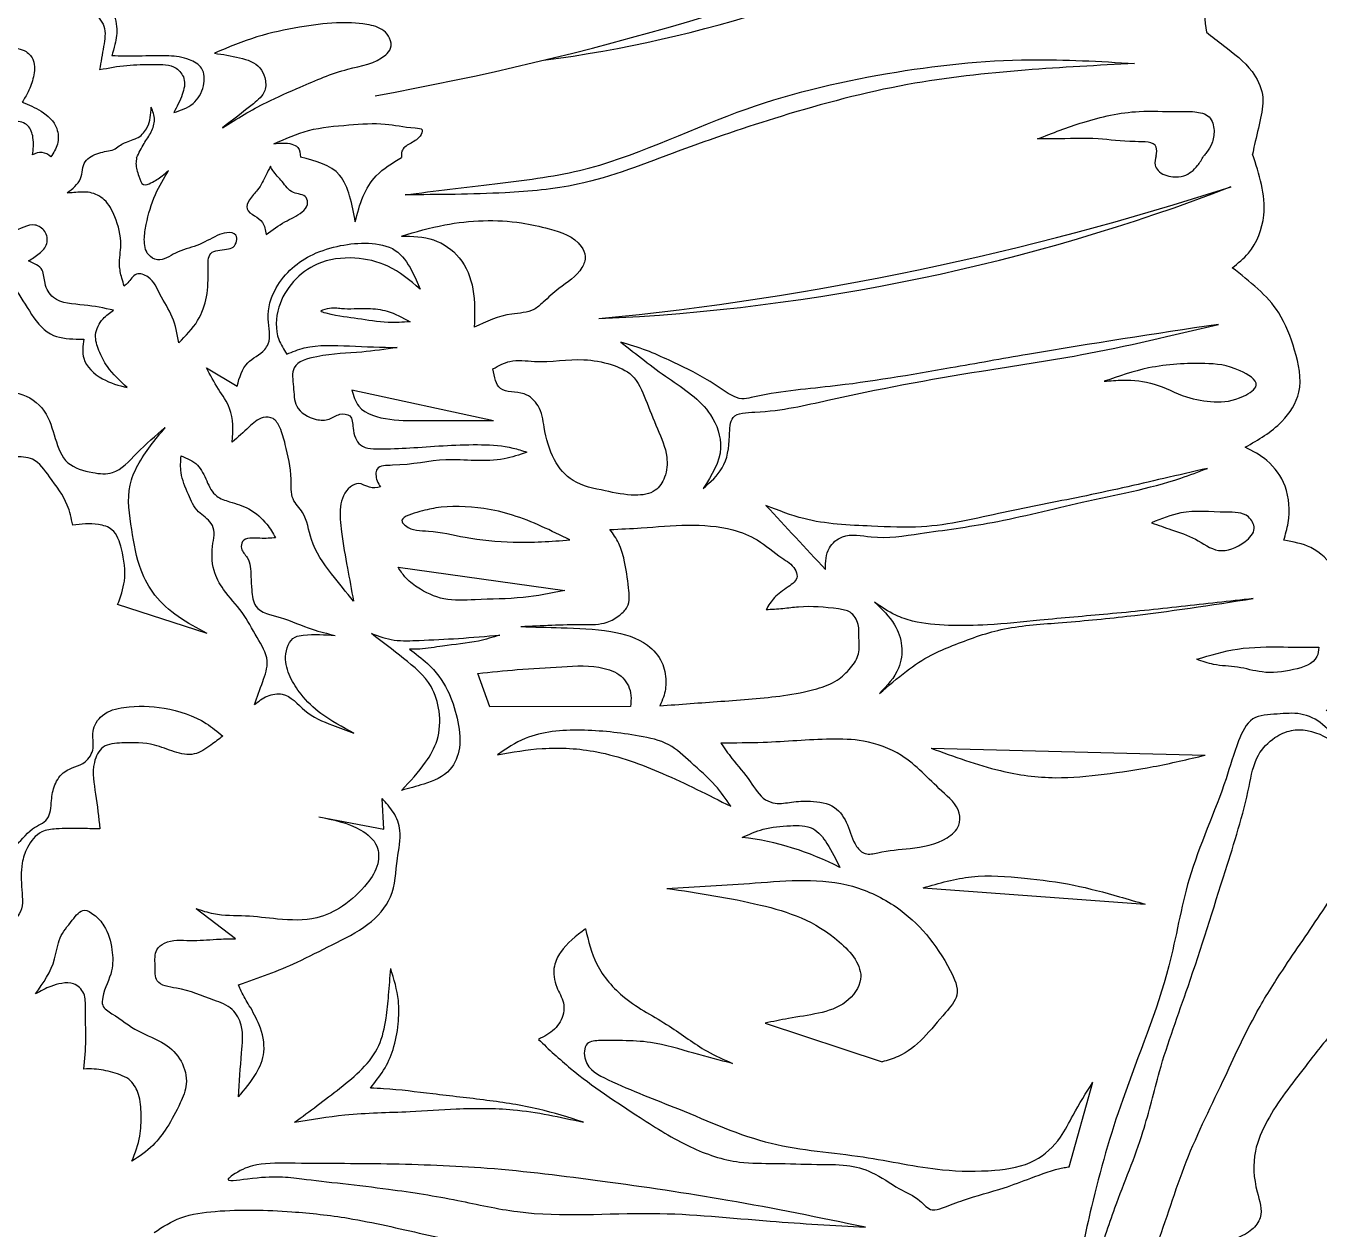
# Model space of a CAD drawing. Header units: feet. Extents: x 5.6 to 15.8, y -20.6 to -3.4.
# Drawn here: x 8.28 to 12.364, y -14.218 to -10.417 of the extents above; entities that cross this region are included whole.
import ezdxf

# ---------------------------------------------------------------- set-up
doc = ezdxf.new("R2010")
doc.units = ezdxf.units.FT
doc.header["$MEASUREMENT"] = 0

msp = doc.modelspace()

# ---------------------------------------------------------------- linework, layer by layer
for points in [[(8.8506, -11.4968), (8.9473, -11.5547)], [(9.3089, -11.5668), (9.7565, -11.6637)], [(9.4552, -12.1266), (9.9815, -12.2005)], [(8.8528, -12.3365), (8.5699, -12.2451)], [(10.1891, -12.5672), (9.7452, -12.5685), (9.7071, -12.4622)], [(11.1381, -12.6984), (12.0041, -12.7207)], [(9.2055, -12.9156), (9.4101, -12.9545), (9.4047, -12.8577)], [(11.1137, -13.1397), (11.8142, -13.1915)], [(8.9426, -13.3009), (8.8178, -13.2061)], [(10.614, -13.5674), (10.9834, -13.6896)], [(11.5748, -14.0207), (11.6493, -13.7534)]]:
    msp.add_lwpolyline(points)
for centre, radius, start, end in [((7.7138, -1.3851), 9.4017, 280.22741, 292.68495), ((9.3912, -6.5132), 4.0463, 277.4388, 298.7867), ((8.3269, -10.8619), 0.045, 44.0898, 124.1634), ((9.178, -1.9842), 9.4017, 275.56044, 288.01798), ((9.8111, -5.0171), 6.3306, 272.51654, 291.06188), ((10.438, -13.8652), 0.8908, 62.4202, 83.2821)]:
    msp.add_arc(centre, radius, start, end)
for points, knots in [([(11.5455, -9.9685), (11.6073, -9.9697), (11.6974, -9.9715), (11.8354, -9.9715), (11.9106, -10.0645), (11.9715, -10.1512), (12.0049, -10.2441), (11.9951, -10.3365), (12.003, -10.4), (12.0076, -10.4367)], [0, 0, 0, 0, 0.1880119, 0.2746586, 0.3938655, 0.516701, 0.6002784, 0.6809529, 0.7917899, 0.7917899, 0.7917899, 0.7917899]), ([(8.3101, -10.3808), (8.3428, -10.3686), (8.4018, -10.3466), (8.4806, -10.3378), (8.5513, -10.3538), (8.5714, -10.4173), (8.5644, -10.4695), (8.555, -10.4996), (8.5513, -10.5116)], [0, 0, 0, 0, 0.1039952, 0.1877304, 0.2389114, 0.3039802, 0.3608705, 0.3983696, 0.3983696, 0.3983696, 0.3983696]), ([(8.3101, -10.3808), (8.3398, -10.3766), (8.398, -10.3684), (8.4829, -10.3587), (8.537, -10.4178), (8.5246, -10.4861), (8.5172, -10.5309), (8.5132, -10.555)], [0, 0, 0, 0, 0.0915617, 0.17941, 0.2370892, 0.3009646, 0.375288, 0.375288, 0.375288, 0.375288]), ([(8.9007, -10.7388), (8.9463, -10.7106), (9.0253, -10.6619), (9.1603, -10.6049), (9.2828, -10.5499), (9.3926, -10.5361), (9.4368, -10.4873), (9.4315, -10.455), (9.4057, -10.4231), (9.3432, -10.408), (9.2541, -10.4049), (9.1373, -10.4206), (9.0069, -10.448), (8.9202, -10.4846), (8.876, -10.5032)], [0, 0, 0, 0, 0.160459, 0.277921, 0.438502, 0.566196, 0.591917, 0.62395, 0.653999, 0.710981, 0.80685, 0.923934, 1.062266, 1.205624, 1.205624, 1.205624, 1.205624]), ([(12.0076, -10.4367), (12.0255, -10.4507), (12.0757, -10.4895), (12.1482, -10.5444), (12.1922, -10.6312), (12.1795, -10.7128), (12.163, -10.7739), (12.1553, -10.8121), (12.1533, -10.8221)], [0, 0, 0, 0, 0.0683347, 0.1905842, 0.2698468, 0.3449148, 0.430824, 0.4614058, 0.4614058, 0.4614058, 0.4614058]), ([(7.9732, -10.5257), (7.9893, -10.5201), (8.0217, -10.509), (8.0611, -10.4857), (8.1082, -10.4832), (8.1604, -10.4857), (8.2203, -10.4852), (8.2779, -10.4886), (8.3114, -10.5295), (8.306, -10.5785), (8.2903, -10.622), (8.2754, -10.647), (8.269, -10.6577)], [0, 0, 0, 0, 0.0511672, 0.1030952, 0.1337499, 0.1906976, 0.2598448, 0.31708, 0.3524747, 0.4051934, 0.4549315, 0.4921862, 0.4921862, 0.4921862, 0.4921862]), ([(8.7472, -10.691), (8.7692, -10.6836), (8.8121, -10.669), (8.8461, -10.6116), (8.8443, -10.5482), (8.7907, -10.5179), (8.7218, -10.5084), (8.6392, -10.514), (8.5791, -10.5124), (8.5513, -10.5116)], [0, 0, 0, 0, 0.0673617, 0.132035, 0.1880041, 0.2346128, 0.3007284, 0.397643, 0.4811561, 0.4811561, 0.4811561, 0.4811561]), ([(8.876, -10.5032), (8.9021, -10.5071), (8.9513, -10.5143), (9.0159, -10.5358), (9.0375, -10.5817), (9.0401, -10.6287), (8.9789, -10.679), (8.9328, -10.7143), (8.9007, -10.7388)], [0, 0, 0, 0, 0.0805582, 0.1519001, 0.1864036, 0.2275448, 0.2822311, 0.4061492, 0.4061492, 0.4061492, 0.4061492]), ([(9.4776, -10.9504), (9.572, -10.9386), (9.7557, -10.9155), (10.1179, -10.8744), (10.5073, -10.6752), (10.9866, -10.5594), (11.4105, -10.5137), (11.6711, -10.5292), (11.7807, -10.5357)], [0, 0, 0, 0, 0.285793, 0.55627, 1.086332, 1.576976, 2.030388, 2.359194, 2.359194, 2.359194, 2.359194]), ([(8.5132, -10.555), (8.5418, -10.5497), (8.5989, -10.539), (8.6784, -10.5387), (8.7492, -10.5379), (8.7873, -10.5847), (8.7746, -10.6392), (8.757, -10.6725), (8.7472, -10.691)], [0, 0, 0, 0, 0.0866102, 0.173265, 0.2434359, 0.2838334, 0.3345716, 0.3981815, 0.3981815, 0.3981815, 0.3981815]), ([(11.7807, -10.5357), (11.6656, -10.5417), (11.426, -10.5541), (11.0501, -10.5947), (10.6852, -10.6921), (10.3421, -10.8088), (10.0592, -10.9231), (9.7647, -10.9493), (9.5829, -10.95), (9.4776, -10.9504)], [0, 0, 0, 0, 0.345799, 0.719895, 1.131657, 1.474723, 1.809318, 2.039224, 2.355433, 2.355433, 2.355433, 2.355433]), ([(8.269, -10.6577), (8.2893, -10.6662), (8.3319, -10.6839), (8.3824, -10.7301), (8.3848, -10.791), (8.3674, -10.8179), (8.3592, -10.8306)], [0, 0, 0, 0, 0.066216, 0.1392239, 0.1892771, 0.2340187, 0.2340187, 0.2340187, 0.2340187]), ([(8.5584, -10.8079), (8.5692, -10.7999), (8.5926, -10.7826), (8.6364, -10.7742), (8.6725, -10.7326), (8.6747, -10.696), (8.676, -10.6739)], [0, 0, 0, 0, 0.0400072, 0.086356, 0.1290728, 0.1936282, 0.1936282, 0.1936282, 0.1936282]), ([(8.63, -10.8334), (8.6373, -10.8181), (8.651, -10.7898), (8.6773, -10.754), (8.6909, -10.7126), (8.681, -10.6869), (8.676, -10.6739)], [0, 0, 0, 0, 0.0507606, 0.0938974, 0.1338424, 0.1742262, 0.1742262, 0.1742262, 0.1742262]), ([(11.4746, -10.7739), (11.5219, -10.7554), (11.6252, -10.7151), (11.7736, -10.6816), (11.8938, -10.6887), (11.9664, -10.6857), (12.0216, -10.6972), (12.0351, -10.7468), (12.0278, -10.7863), (12.0123, -10.8123), (12.002, -10.8245), (11.9986, -10.8283)], [0, 0, 0, 0, 0.1523369, 0.3328207, 0.4514029, 0.5085482, 0.5566216, 0.6024464, 0.6438354, 0.6764103, 0.6917245, 0.6917245, 0.6917245, 0.6917245]), ([(8.3016, -10.8247), (8.3035, -10.8066), (8.3068, -10.7751), (8.2909, -10.726), (8.243, -10.7138), (8.1978, -10.7201), (8.1649, -10.7336), (8.1491, -10.7444), (8.1461, -10.7465)], [0, 0, 0, 0, 0.0548701, 0.0958292, 0.1402144, 0.1872604, 0.2337152, 0.2447103, 0.2447103, 0.2447103, 0.2447103]), ([(9.0631, -10.7894), (9.0992, -10.7733), (9.1749, -10.7396), (9.2943, -10.7304), (9.4129, -10.7211), (9.4766, -10.738), (9.5375, -10.7406), (9.5215, -10.7753), (9.4949, -10.7863), (9.4646, -10.807), (9.4659, -10.8257), (9.4663, -10.8325)], [0, 0, 0, 0, 0.1175758, 0.2460126, 0.3609879, 0.4561964, 0.4786075, 0.4990393, 0.5400752, 0.5741744, 0.5936834, 0.5936834, 0.5936834, 0.5936834]), ([(11.8492, -10.8277), (11.8506, -10.8173), (11.8554, -10.7814), (11.7554, -10.785), (11.6625, -10.7694), (11.5546, -10.7743), (11.4911, -10.774), (11.4746, -10.7739)], [0, 0, 0, 0, 0.0279628, 0.0968801, 0.2134451, 0.3555248, 0.4050375, 0.4050375, 0.4050375, 0.4050375]), ([(7.746, -10.8152), (7.8393, -10.8704), (7.9981, -10.9643), (8.1858, -11.1386), (8.27, -11.2881), (8.3465, -11.3992), (8.4198, -11.4067), (8.4551, -11.4064), (8.4631, -11.4063)], [0, 0, 0, 0, 0.3254516, 0.5538584, 0.7520271, 0.8506085, 0.9329851, 0.957219, 0.957219, 0.957219, 0.957219]), ([(8.4105, -10.9445), (8.4278, -10.9313), (8.4605, -10.9062), (8.4573, -10.8409), (8.5107, -10.8167), (8.5427, -10.8108), (8.5584, -10.8079)], [0, 0, 0, 0, 0.0619352, 0.1171709, 0.1681132, 0.2169351, 0.2169351, 0.2169351, 0.2169351]), ([(9.0631, -10.7894), (9.0822, -10.7871), (9.1084, -10.7839), (9.1451, -10.8005), (9.1464, -10.8198), (9.1472, -10.8314)], [0, 0, 0, 0, 0.0574762, 0.0786028, 0.1104405, 0.1104405, 0.1104405, 0.1104405]), ([(8.63, -10.8334), (8.629, -10.8397), (8.6257, -10.8597), (8.6357, -10.8859), (8.6468, -10.9254), (8.6829, -10.91), (8.7065, -10.8945), (8.7241, -10.8795), (8.7309, -10.8736)], [0, 0, 0, 0, 0.0187388, 0.0594261, 0.0900132, 0.113781, 0.155322, 0.1820973, 0.1820973, 0.1820973, 0.1820973]), ([(9.0522, -10.8602), (9.0479, -10.8693), (9.036, -10.8949), (9.0162, -10.9332), (8.9869, -10.9605), (8.9712, -10.9985), (9.0035, -11.0169), (9.0324, -11.0368), (9.0368, -11.0621), (9.0392, -11.0761)], [0, 0, 0, 0, 0.0304118, 0.0848581, 0.1257743, 0.1552359, 0.18709, 0.2197437, 0.2600593, 0.2600593, 0.2600593, 0.2600593]), ([(9.0392, -11.0761), (9.0583, -11.0619), (9.0944, -11.0351), (9.1444, -11.0145), (9.1727, -10.9851), (9.1666, -10.9477), (9.1173, -10.9498), (9.0913, -10.9081), (9.0648, -10.8826), (9.0547, -10.8647), (9.0522, -10.8602)], [0, 0, 0, 0, 0.0712957, 0.1338276, 0.1628299, 0.1851833, 0.2287445, 0.2782503, 0.3237701, 0.3393851, 0.3393851, 0.3393851, 0.3393851]), ([(9.3203, -11.036), (9.3155, -11.0088), (9.3066, -10.9579), (9.268, -10.8619), (9.1949, -10.8435), (9.1472, -10.8314)], [0, 0, 0, 0, 0.0838635, 0.1563, 0.292733, 0.292733, 0.292733, 0.292733]), ([(9.3203, -11.036), (9.3271, -11.0086), (9.3399, -10.9563), (9.387, -10.8804), (9.4377, -10.8498), (9.4663, -10.8325)], [0, 0, 0, 0, 0.0846532, 0.1610859, 0.2599802, 0.2599802, 0.2599802, 0.2599802]), ([(11.8492, -10.8277), (11.8465, -10.8374), (11.8419, -10.8538), (11.8599, -10.8842), (11.8966, -10.8957), (11.9436, -10.8929), (11.9781, -10.8644), (11.9928, -10.8387), (11.9986, -10.8283)], [0, 0, 0, 0, 0.0288535, 0.0485063, 0.0992093, 0.1339276, 0.1874528, 0.2231997, 0.2231997, 0.2231997, 0.2231997]), ([(12.0893, -11.181), (12.1074, -11.1666), (12.1594, -11.1254), (12.2089, -10.9916), (12.1743, -10.8859), (12.1533, -10.8221)], [0, 0, 0, 0, 0.0687704, 0.1977894, 0.3940676, 0.3940676, 0.3940676, 0.3940676]), ([(8.2882, -11.1594), (8.3, -11.1523), (8.3229, -11.1385), (8.3516, -11.1069), (8.3454, -11.0632), (8.296, -11.0329), (8.2442, -11.0765), (8.1703, -11.0681), (8.147, -11.0074), (8.1429, -10.9457), (8.1436, -10.8984), (8.1439, -10.8736)], [0, 0, 0, 0, 0.041502, 0.0808223, 0.1196971, 0.1569969, 0.2308999, 0.2965706, 0.3431265, 0.4103367, 0.4845427, 0.4845427, 0.4845427, 0.4845427]), ([(8.7631, -11.4177), (8.785, -11.396), (8.8261, -11.3553), (8.8556, -11.2692), (8.8562, -11.202), (8.8542, -11.1252), (8.9047, -11.125), (8.9366, -11.1185), (8.9468, -11.0986), (8.9463, -11.0718), (8.9122, -11.0677), (8.8728, -11.0835), (8.8212, -11.1146), (8.7557, -11.1273), (8.7052, -11.166), (8.658, -11.1384), (8.6517, -11.0912), (8.6625, -11.0274), (8.6841, -10.9514), (8.7161, -10.8983), (8.7309, -10.8736)], [0, 0, 0, 0, 0.091656, 0.17227, 0.259921, 0.310033, 0.361062, 0.383343, 0.404058, 0.423274, 0.452586, 0.484113, 0.555687, 0.627322, 0.688465, 0.720921, 0.770943, 0.818601, 0.917857, 1.004065, 1.004065, 1.004065, 1.004065]), ([(8.5911, -11.2387), (8.5883, -11.2304), (8.581, -11.2089), (8.5724, -11.1652), (8.5861, -11.0996), (8.5672, -11.0278), (8.5353, -10.9653), (8.4831, -10.9382), (8.4415, -10.9433), (8.4175, -10.9442), (8.4105, -10.9445)], [0, 0, 0, 0, 0.0263226, 0.0680305, 0.1317278, 0.2229853, 0.2856041, 0.3363118, 0.3874926, 0.4085909, 0.4085909, 0.4085909, 0.4085909]), ([(9.4658, -11.0808), (9.511, -11.0676), (9.6338, -11.0319), (9.7966, -11.0266), (9.9398, -11.0581), (10.0225, -11.0857), (10.0513, -11.1458), (10.0298, -11.2025), (9.9695, -11.238), (9.9211, -11.283), (9.877, -11.3239), (9.7938, -11.3234), (9.7339, -11.3511), (9.6959, -11.3687)], [0, 0, 0, 0, 0.14128, 0.383905, 0.472946, 0.588904, 0.622372, 0.659079, 0.757354, 0.823441, 0.860339, 0.932298, 1.057513, 1.057513, 1.057513, 1.057513]), ([(8.9473, -11.5547), (8.9549, -11.5275), (8.969, -11.477), (9.026, -11.4536), (9.0571, -11.405), (9.0353, -11.3339), (9.0622, -11.2475), (9.1181, -11.1792), (9.1891, -11.1335), (9.2726, -11.1085), (9.3606, -11.0994), (9.4515, -11.1152), (9.4981, -11.184), (9.5168, -11.2286), (9.5251, -11.2483)], [0, 0, 0, 0, 0.0802008, 0.1489413, 0.1691915, 0.2479813, 0.3500079, 0.430137, 0.5084526, 0.5998017, 0.68818, 0.7759583, 0.8575974, 0.9223541, 0.9223541, 0.9223541, 0.9223541]), ([(9.4658, -11.0808), (9.5005, -11.0815), (9.5684, -11.083), (9.659, -11.1454), (9.7004, -11.2519), (9.6975, -11.3285), (9.6959, -11.3687)], [0, 0, 0, 0, 0.1023366, 0.2006439, 0.3091827, 0.4293936, 0.4293936, 0.4293936, 0.4293936]), ([(8.5572, -11.315), (8.527, -11.3086), (8.4649, -11.2954), (8.3726, -11.2952), (8.337, -11.2346), (8.3384, -11.1808), (8.3061, -11.167), (8.2882, -11.1594)], [0, 0, 0, 0, 0.0944339, 0.1945018, 0.2461561, 0.2885739, 0.3410119, 0.3410119, 0.3410119, 0.3410119]), ([(9.5251, -11.2483), (9.4928, -11.2211), (9.4328, -11.1705), (9.3149, -11.1437), (9.1749, -11.161), (9.0711, -11.274), (9.0665, -11.3948), (9.0944, -11.4387), (9.1038, -11.4535)], [0, 0, 0, 0, 0.1249475, 0.2321318, 0.3526419, 0.5346568, 0.6365622, 0.688829, 0.688829, 0.688829, 0.688829]), ([(12.1305, -11.7478), (12.1714, -11.7243), (12.2434, -11.6828), (12.3176, -11.5682), (12.2893, -11.4411), (12.2343, -11.2943), (12.1446, -11.2241), (12.0893, -11.181)], [0, 0, 0, 0, 0.1408579, 0.2479503, 0.3815811, 0.5093612, 0.7138294, 0.7138294, 0.7138294, 0.7138294]), ([(8.7631, -11.4177), (8.7582, -11.39), (8.7484, -11.3349), (8.7033, -11.2713), (8.6809, -11.2118), (8.6253, -11.1922), (8.6083, -11.2243), (8.5949, -11.2355), (8.5911, -11.2387)], [0, 0, 0, 0, 0.0832843, 0.1654074, 0.2310632, 0.2692753, 0.3075789, 0.3224922, 0.3224922, 0.3224922, 0.3224922]), ([(7.611, -11.4117), (7.6568, -11.3766), (7.721, -11.3275), (7.8324, -11.2774), (7.9612, -11.2842), (8.074, -11.3989), (8.0908, -11.5409), (8.1853, -11.5736), (8.262, -11.568), (8.3742, -11.643), (8.3703, -11.7954), (8.4836, -11.8293), (8.5686, -11.8366), (8.6351, -11.7574), (8.6899, -11.7113), (8.7203, -11.6858)], [0, 0, 0, 0, 0.172325, 0.241623, 0.363333, 0.531432, 0.688179, 0.727184, 0.818263, 0.915509, 1.094825, 1.178948, 1.24144, 1.339006, 1.460636, 1.460636, 1.460636, 1.460636]), ([(9.4931, -11.3515), (9.4696, -11.3386), (9.428, -11.3157), (9.3537, -11.3067), (9.2858, -11.3134), (9.2457, -11.3044), (9.2022, -11.3179), (9.2678, -11.3353), (9.3218, -11.3393), (9.4157, -11.3569), (9.4703, -11.3531), (9.4931, -11.3515)], [0, 0, 0, 0, 0.0795117, 0.1404461, 0.2244674, 0.2686324, 0.2908367, 0.3082374, 0.4098861, 0.5064848, 0.5754589, 0.5754589, 0.5754589, 0.5754589]), ([(8.6005, -11.5597), (8.5779, -11.5387), (8.541, -11.5046), (8.5101, -11.4456), (8.4937, -11.391), (8.5184, -11.3421), (8.5454, -11.3233), (8.5572, -11.315)], [0, 0, 0, 0, 0.091397, 0.1489875, 0.1995234, 0.2551446, 0.2982504, 0.2982504, 0.2982504, 0.2982504]), ([(12.0456, -11.3597), (11.8444, -11.3903), (11.562, -11.4332), (11.1549, -11.5056), (10.8633, -11.5561), (10.6443, -11.5717), (10.5391, -11.5987), (10.4898, -11.5754), (10.4209, -11.5242), (10.3283, -11.481), (10.2382, -11.4398), (10.1863, -11.4242), (10.1592, -11.416)], [0, 0, 0, 0, 0.610111, 0.856612, 1.241706, 1.493034, 1.52299, 1.557825, 1.649188, 1.784003, 1.861315, 1.946299, 1.946299, 1.946299, 1.946299]), ([(10.4189, -11.8781), (10.4416, -11.8579), (10.4913, -11.8137), (10.5031, -11.731), (10.5024, -11.6388), (10.6503, -11.6376), (10.8864, -11.5796), (11.2407, -11.5136), (11.6525, -11.454), (11.9003, -11.3946), (12.0456, -11.3597)], [0, 0, 0, 0, 0.088025, 0.192095, 0.251362, 0.322146, 0.555796, 1.049154, 1.364648, 1.811901, 1.811901, 1.811901, 1.811901]), ([(8.4631, -11.4063), (8.4604, -11.4272), (8.4539, -11.4782), (8.519, -11.5384), (8.5737, -11.5527), (8.6005, -11.5597)], [0, 0, 0, 0, 0.0605357, 0.1477099, 0.2313831, 0.2313831, 0.2313831, 0.2313831]), ([(9.1038, -11.4535), (9.1221, -11.4464), (9.1849, -11.4216), (9.3053, -11.429), (9.4027, -11.4319), (9.4528, -11.4333)], [0, 0, 0, 0, 0.0585444, 0.2012644, 0.3524472, 0.3524472, 0.3524472, 0.3524472]), ([(10.1592, -11.416), (10.2081, -11.4548), (10.303, -11.53), (10.4408, -11.6154), (10.4923, -11.7628), (10.4454, -11.8365), (10.4189, -11.8781)], [0, 0, 0, 0, 0.1883121, 0.3648523, 0.4729854, 0.6129163, 0.6129163, 0.6129163, 0.6129163]), ([(9.4528, -11.4333), (9.4151, -11.4387), (9.3293, -11.4508), (9.2266, -11.4522), (9.114, -11.4828), (9.1275, -11.5587), (9.1258, -11.6261), (9.1849, -11.6626), (9.2382, -11.6636), (9.2674, -11.6398), (9.312, -11.6448), (9.3113, -11.6953), (9.3312, -11.7541), (9.4191, -11.7537), (9.5409, -11.7477), (9.6809, -11.7356), (9.8012, -11.744), (9.8474, -11.7587), (9.8618, -11.7634)], [0, 0, 0, 0, 0.112573, 0.255925, 0.335379, 0.394953, 0.457527, 0.530994, 0.572504, 0.609664, 0.640975, 0.680699, 0.738783, 0.80911, 0.908154, 1.122678, 1.222201, 1.267652, 1.267652, 1.267652, 1.267652]), ([(9.7551, -11.5007), (9.7595, -11.5259), (9.769, -11.5798), (9.8522, -11.5677), (9.9067, -11.6178), (9.9176, -11.6982), (9.9391, -11.7842), (10.0076, -11.8665), (10.1071, -11.8843), (10.1919, -11.904), (10.2685, -11.8941), (10.3031, -11.8395), (10.3089, -11.768), (10.2727, -11.6874), (10.2389, -11.6023), (10.2044, -11.5167), (10.1241, -11.4825), (10.0196, -11.4635), (9.9133, -11.4842), (9.8128, -11.4678), (9.7725, -11.4908), (9.7551, -11.5007)], [0, 0, 0, 0, 0.066388, 0.142315, 0.200874, 0.270516, 0.378683, 0.466343, 0.572943, 0.668533, 0.734023, 0.78458, 0.848537, 0.942563, 1.042781, 1.129768, 1.203611, 1.290988, 1.447586, 1.524983, 1.583478, 1.583478, 1.583478, 1.583478]), ([(8.9321, -11.7315), (8.934, -11.6947), (8.9373, -11.6334), (8.8851, -11.5632), (8.8624, -11.5196), (8.8506, -11.4968)], [0, 0, 0, 0, 0.1062535, 0.1769405, 0.254287, 0.254287, 0.254287, 0.254287]), ([(11.6851, -11.5396), (11.731, -11.5236), (11.8326, -11.4882), (11.9859, -11.4802), (12.0925, -11.4889), (12.189, -11.5485), (12.1081, -11.6009), (12.0352, -11.6086), (11.9355, -11.5918), (11.8482, -11.5423), (11.7571, -11.5337), (11.7046, -11.538), (11.6851, -11.5396)], [0, 0, 0, 0, 0.146322, 0.323827, 0.438241, 0.506454, 0.559836, 0.654328, 0.743333, 0.852635, 0.952395, 1.011176, 1.011176, 1.011176, 1.011176]), ([(9.3089, -11.5668), (9.3146, -11.5854), (9.3312, -11.6394), (9.4333, -11.6649), (9.5733, -11.6631), (9.6833, -11.6635), (9.7565, -11.6637)], [0, 0, 0, 0, 0.0557944, 0.1622663, 0.2721108, 0.4895031, 0.4895031, 0.4895031, 0.4895031]), ([(9.3147, -12.2341), (9.2916, -12.2058), (9.2418, -12.1451), (9.1763, -12.0548), (9.1683, -11.961), (9.1141, -11.9114), (9.1216, -11.8308), (9.1037, -11.7565), (9.0871, -11.6921), (9.0649, -11.6534), (9.0194, -11.651), (8.9803, -11.6891), (8.9495, -11.7161), (8.9321, -11.7315)], [0, 0, 0, 0, 0.1100983, 0.2365187, 0.3263707, 0.3785345, 0.4408138, 0.5525888, 0.6087506, 0.6438506, 0.6750629, 0.7290901, 0.7995688, 0.7995688, 0.7995688, 0.7995688]), ([(8.8528, -12.3365), (8.8213, -12.3198), (8.7604, -12.2875), (8.6854, -12.2211), (8.6333, -12.1251), (8.6143, -12.0061), (8.5955, -11.89), (8.6426, -11.7786), (8.6886, -11.7236), (8.7203, -11.6858)], [0, 0, 0, 0, 0.1067264, 0.2063348, 0.2957776, 0.4276813, 0.5684879, 0.6355952, 0.7829171, 0.7829171, 0.7829171, 0.7829171]), ([(12.2522, -12.0419), (12.2573, -12.0237), (12.2728, -11.9682), (12.2676, -11.8731), (12.2079, -11.7883), (12.1544, -11.7603), (12.1305, -11.7478)], [0, 0, 0, 0, 0.056718, 0.1727258, 0.2716437, 0.352161, 0.352161, 0.352161, 0.352161]), ([(8.4283, -11.9937), (8.4237, -11.9721), (8.4115, -11.9158), (8.3606, -11.8513), (8.3116, -11.7786), (8.2458, -11.7777), (8.1823, -11.7809), (8.1537, -11.8151), (8.1363, -11.8359)], [0, 0, 0, 0, 0.0654579, 0.1703953, 0.2480606, 0.3067681, 0.356169, 0.4328738, 0.4328738, 0.4328738, 0.4328738]), ([(9.0016, -12.5608), (9.0104, -12.537), (9.0267, -12.4927), (9.0534, -12.4175), (9.0063, -12.3452), (8.967, -12.2671), (8.9063, -12.2067), (8.8667, -12.1326), (8.8664, -12.0676), (8.8772, -12.0186), (8.8654, -11.9782), (8.8174, -11.9543), (8.7921, -11.8938), (8.7663, -11.8354), (8.7691, -11.7931), (8.7703, -11.7753)], [0, 0, 0, 0, 0.0770246, 0.1438075, 0.2244281, 0.317026, 0.4099022, 0.4774022, 0.5639159, 0.5976195, 0.6271935, 0.6821607, 0.7454116, 0.8179395, 0.8708629, 0.8708629, 0.8708629, 0.8708629]), ([(8.7703, -11.7753), (8.7894, -11.783), (8.8273, -11.7984), (8.8503, -11.8543), (8.8751, -11.905), (8.9308, -11.9222), (8.9893, -11.9397), (9.039, -11.9833), (9.0601, -12.0193), (9.0686, -12.0339)], [0, 0, 0, 0, 0.0591705, 0.1173671, 0.174715, 0.219057, 0.2842427, 0.3588252, 0.4093157, 0.4093157, 0.4093157, 0.4093157]), ([(9.8618, -11.7634), (9.8384, -11.7717), (9.7567, -11.8008), (9.6049, -11.7756), (9.4894, -11.8074), (9.3817, -11.8045), (9.3855, -11.8512), (9.3961, -11.8673), (9.4001, -11.8733)], [0, 0, 0, 0, 0.0742811, 0.2589501, 0.4284432, 0.4778831, 0.5152081, 0.5371714, 0.5371714, 0.5371714, 0.5371714]), ([(12.0114, -11.8146), (11.9652, -11.8253), (11.8325, -11.8559), (11.6181, -11.9053), (11.363, -11.9518), (11.1437, -12.0071), (10.9316, -11.996), (10.763, -11.9896), (10.6565, -11.9476), (10.6171, -11.9321)], [0, 0, 0, 0, 0.142087, 0.408712, 0.659479, 0.921662, 1.079903, 1.295023, 1.421511, 1.421511, 1.421511, 1.421511]), ([(10.8048, -12.1341), (10.8053, -12.11), (10.8062, -12.0671), (10.8677, -12.0156), (10.9723, -12.0411), (11.128, -12.0162), (11.3523, -11.9873), (11.6237, -11.9158), (11.8553, -11.8741), (11.9833, -11.8253), (12.0114, -11.8146)], [0, 0, 0, 0, 0.069127, 0.123249, 0.214003, 0.369039, 0.598613, 0.890331, 1.21098, 1.301019, 1.301019, 1.301019, 1.301019]), ([(9.4001, -11.8733), (9.3881, -11.8753), (9.364, -11.8795), (9.3338, -11.8562), (9.2648, -11.8926), (9.2737, -12.0115), (9.2947, -12.1252), (9.3082, -12.1989), (9.3147, -12.2341)], [0, 0, 0, 0, 0.0352368, 0.0713485, 0.0990948, 0.2436408, 0.3597143, 0.4659754, 0.4659754, 0.4659754, 0.4659754]), ([(9.9982, -12.0409), (9.9384, -12.0451), (9.8278, -12.0528), (9.6778, -12.0375), (9.567, -12.0094), (9.4945, -12.013), (9.4544, -11.9719), (9.5249, -11.9504), (9.5973, -11.9325), (9.7089, -11.9347), (9.8511, -11.9682), (9.9387, -12.0115), (9.9982, -12.0409)], [0, 0, 0, 0, 0.17976, 0.332289, 0.448974, 0.524263, 0.540333, 0.595962, 0.656873, 0.808604, 0.901668, 1.099261, 1.099261, 1.099261, 1.099261]), ([(11.8345, -11.9867), (11.8652, -11.974), (11.9406, -11.9426), (12.0429, -11.9558), (12.1365, -11.9516), (12.1688, -12.0094), (12.1208, -12.0591), (12.0455, -12.0894), (11.9737, -12.0333), (11.9018, -12.0108), (11.8554, -11.9941), (11.8345, -11.9867)], [0, 0, 0, 0, 0.0975144, 0.2404845, 0.3124588, 0.3529859, 0.403562, 0.492281, 0.5729037, 0.6543165, 0.7205732, 0.7205732, 0.7205732, 0.7205732]), ([(8.5699, -12.2451), (8.579, -12.2204), (8.5999, -12.163), (8.5871, -12.0816), (8.5639, -12.0061), (8.497, -11.986), (8.4551, -11.9907), (8.4283, -11.9937)], [0, 0, 0, 0, 0.0775385, 0.179926, 0.2469555, 0.2927765, 0.3738877, 0.3738877, 0.3738877, 0.3738877]), ([(10.1244, -12.008), (10.1573, -12.0064), (10.2864, -12.0004), (10.4478, -11.9807), (10.5965, -12.0387), (10.654, -12.0917), (10.7056, -12.1213), (10.7213, -12.1636), (10.6824, -12.1932), (10.6432, -12.2179), (10.6254, -12.2478), (10.6173, -12.2615)], [0, 0, 0, 0, 0.0992457, 0.3887079, 0.4716417, 0.568086, 0.6223893, 0.6457872, 0.6889101, 0.7444075, 0.7909321, 0.7909321, 0.7909321, 0.7909321]), ([(9.0686, -12.0339), (9.0531, -12.0351), (9.02, -12.0378), (8.9642, -12.0301), (8.957, -12.0738), (8.9903, -12.1009), (8.9901, -12.1513), (8.9932, -12.2012), (9.001, -12.2682), (9.0959, -12.2849), (9.1723, -12.3223), (9.2323, -12.3366), (9.2569, -12.3424)], [0, 0, 0, 0, 0.0495427, 0.1053744, 0.1268694, 0.1614324, 0.2217269, 0.2653471, 0.3182737, 0.4021189, 0.5103522, 0.5854108, 0.5854108, 0.5854108, 0.5854108]), ([(9.8434, -12.3143), (9.9079, -12.3109), (9.9977, -12.3061), (10.1076, -12.3093), (10.1531, -12.2816), (10.1896, -12.248), (10.182, -12.1805), (10.1734, -12.1155), (10.1555, -12.0512), (10.1345, -12.022), (10.1244, -12.008)], [0, 0, 0, 0, 0.1958312, 0.2728157, 0.3183712, 0.3534228, 0.4138285, 0.5027201, 0.5582617, 0.6099188, 0.6099188, 0.6099188, 0.6099188]), ([(12.386, -12.5802), (12.4104, -12.5574), (12.4645, -12.507), (12.5016, -12.3792), (12.4595, -12.2531), (12.4237, -12.1337), (12.3448, -12.0581), (12.2815, -12.047), (12.2522, -12.0419)], [0, 0, 0, 0, 0.0991299, 0.2196489, 0.3728355, 0.4893151, 0.591166, 0.6791066, 0.6791066, 0.6791066, 0.6791066]), ([(9.9815, -12.2005), (9.9379, -12.2092), (9.8445, -12.2279), (9.7172, -12.2272), (9.6011, -12.2355), (9.5262, -12.1996), (9.4782, -12.1622), (9.4621, -12.1373), (9.4552, -12.1266)], [0, 0, 0, 0, 0.1329582, 0.2844911, 0.3830926, 0.4752976, 0.5258743, 0.5637067, 0.5637067, 0.5637067, 0.5637067]), ([(10.2814, -12.5648), (10.3458, -12.56), (10.4763, -12.5503), (10.6426, -12.5388), (10.7659, -12.517), (10.8405, -12.4892), (10.8843, -12.4482), (10.915, -12.4022), (10.9091, -12.3527), (10.9127, -12.3069), (10.8881, -12.2649), (10.8154, -12.2541), (10.7452, -12.248), (10.6693, -12.259), (10.6351, -12.2606), (10.6173, -12.2615)], [0, 0, 0, 0, 0.193664, 0.392734, 0.499241, 0.569676, 0.626721, 0.678156, 0.727026, 0.770678, 0.816464, 0.854942, 0.981312, 1.03064, 1.084083, 1.084083, 1.084083, 1.084083]), ([(12.1555, -12.226), (12.0796, -12.2345), (11.9266, -12.2517), (11.702, -12.2754), (11.4982, -12.2919), (11.331, -12.3105), (11.1967, -12.3127), (11.0981, -12.305), (11.0189, -12.2779), (10.9817, -12.2525), (10.9602, -12.2378)], [0, 0, 0, 0, 0.229112, 0.461995, 0.677362, 0.842838, 0.965973, 1.080413, 1.137112, 1.214839, 1.214839, 1.214839, 1.214839]), ([(10.9602, -12.2378), (10.9834, -12.2598), (11.0238, -12.2982), (11.051, -12.3748), (11.0397, -12.4589), (10.9991, -12.5012), (10.9753, -12.5261)], [0, 0, 0, 0, 0.0945615, 0.1649927, 0.2355913, 0.3363206, 0.3363206, 0.3363206, 0.3363206]), ([(10.9753, -12.5261), (11.0034, -12.5019), (11.0549, -12.4574), (11.1319, -12.4046), (11.2332, -12.3635), (11.3642, -12.3144), (11.5522, -12.3026), (11.818, -12.2779), (12.0227, -12.2464), (12.1555, -12.226)], [0, 0, 0, 0, 0.111554, 0.204254, 0.277879, 0.439108, 0.620843, 0.838562, 1.241478, 1.241478, 1.241478, 1.241478]), ([(9.8434, -12.3143), (9.8856, -12.3157), (9.9804, -12.3187), (10.1156, -12.3225), (10.2336, -12.3551), (10.2918, -12.4225), (10.3045, -12.4837), (10.2973, -12.5313), (10.2857, -12.5557), (10.2814, -12.5648)], [0, 0, 0, 0, 0.1267211, 0.2841736, 0.4081608, 0.4784013, 0.5391744, 0.5898915, 0.620015, 0.620015, 0.620015, 0.620015]), ([(9.3156, -12.651), (9.2798, -12.6322), (9.2181, -12.5997), (9.1517, -12.5359), (9.1116, -12.4742), (9.0928, -12.4108), (9.1144, -12.3472), (9.1819, -12.3371), (9.2238, -12.3401), (9.2569, -12.3424)], [0, 0, 0, 0, 0.1207036, 0.2083373, 0.2731587, 0.3384191, 0.4072833, 0.4336989, 0.5343788, 0.5343788, 0.5343788, 0.5343788]), ([(9.4663, -12.8319), (9.4931, -12.8035), (9.538, -12.7561), (9.5862, -12.6712), (9.5902, -12.5846), (9.5609, -12.4865), (9.4713, -12.413), (9.4048, -12.3625), (9.371, -12.3368)], [0, 0, 0, 0, 0.1170677, 0.1956141, 0.2868052, 0.3691015, 0.493322, 0.6216019, 0.6216019, 0.6216019, 0.6216019]), ([(9.371, -12.3368), (9.3949, -12.3451), (9.4436, -12.3621), (9.5373, -12.3571), (9.6483, -12.3526), (9.7334, -12.345), (9.7772, -12.3411)], [0, 0, 0, 0, 0.0750102, 0.1534775, 0.2776921, 0.4095919, 0.4095919, 0.4095919, 0.4095919]), ([(9.7772, -12.3411), (9.7548, -12.3482), (9.6958, -12.3668), (9.6095, -12.372), (9.5372, -12.3867), (9.5019, -12.3859), (9.491, -12.3856)], [0, 0, 0, 0, 0.070486, 0.1850426, 0.2577689, 0.2906373, 0.2906373, 0.2906373, 0.2906373]), ([(9.491, -12.3856), (9.5107, -12.4), (9.5589, -12.4354), (9.6154, -12.5096), (9.6437, -12.6036), (9.6575, -12.691), (9.6236, -12.7796), (9.5429, -12.8115), (9.4896, -12.8257), (9.4663, -12.8319)], [0, 0, 0, 0, 0.0731665, 0.1791389, 0.2719468, 0.3658168, 0.4408056, 0.5352236, 0.6083285, 0.6083285, 0.6083285, 0.6083285]), ([(11.9774, -12.4179), (12.02, -12.405), (12.1092, -12.3779), (12.2404, -12.3787), (12.3259, -12.3796), (12.363, -12.38)], [0, 0, 0, 0, 0.1329488, 0.278266, 0.3898588, 0.3898588, 0.3898588, 0.3898588]), ([(12.363, -12.38), (12.3618, -12.3903), (12.3569, -12.4298), (12.2743, -12.4555), (12.1905, -12.4649), (12.1074, -12.4389), (12.0365, -12.4392), (11.9949, -12.4242), (11.9774, -12.4179)], [0, 0, 0, 0, 0.0299416, 0.1143174, 0.2142754, 0.2926736, 0.3690027, 0.4245157, 0.4245157, 0.4245157, 0.4245157]), ([(9.7071, -12.4622), (9.7487, -12.458), (9.837, -12.449), (9.9699, -12.4416), (10.0844, -12.434), (10.1698, -12.4688), (10.1937, -12.5235), (10.1904, -12.5554), (10.1891, -12.5672)], [0, 0, 0, 0, 0.1253201, 0.2661418, 0.4002001, 0.4665587, 0.5270577, 0.5625122, 0.5625122, 0.5625122, 0.5625122]), ([(9.0016, -12.5608), (9.0146, -12.5507), (9.04, -12.531), (9.1066, -12.5194), (9.1603, -12.5899), (9.2394, -12.6236), (9.2931, -12.6429), (9.3156, -12.651)], [0, 0, 0, 0, 0.0490729, 0.0964109, 0.1838846, 0.2833023, 0.3550148, 0.3550148, 0.3550148, 0.3550148]), ([(8.028, -13.2038), (8.0463, -13.1974), (8.0901, -13.1822), (8.1361, -13.1459), (8.1775, -13.1006), (8.1601, -13.056), (8.1912, -13.0145), (8.2547, -13.0147), (8.2881, -12.9516), (8.3582, -12.9289), (8.3596, -12.8655), (8.3683, -12.814), (8.4028, -12.7613), (8.467, -12.7551), (8.4997, -12.698), (8.4847, -12.6433), (8.5209, -12.5845), (8.6087, -12.5626), (8.7219, -12.5671), (8.8318, -12.6022), (8.8849, -12.6466), (8.9018, -12.6607)], [0, 0, 0, 0, 0.057627, 0.13787, 0.178292, 0.226413, 0.260919, 0.31591, 0.396426, 0.453184, 0.512198, 0.562801, 0.614898, 0.686092, 0.737002, 0.789133, 0.847838, 0.920639, 1.047756, 1.188667, 1.254471, 1.254471, 1.254471, 1.254471]), ([(12.4266, -12.6878), (12.4112, -12.6647), (12.3814, -12.62), (12.3062, -12.5838), (12.2311, -12.592), (12.1446, -12.5939), (12.1005, -12.6914), (12.0532, -12.8611), (11.944, -13.091), (11.8897, -13.4435), (11.7455, -13.7765), (11.6482, -14.1147), (11.5893, -14.4089), (11.511, -14.6523), (11.4525, -14.8591), (11.3866, -15.0054), (11.3733, -15.0905), (11.3669, -15.1316)], [0, 0, 0, 0, 0.08252, 0.159261, 0.233789, 0.311628, 0.394268, 0.520238, 0.858373, 1.139415, 1.585763, 1.939284, 2.194287, 2.484766, 2.705638, 2.838822, 2.962939, 2.962939, 2.962939, 2.962939]), ([(10.5056, -12.8821), (10.4902, -12.8595), (10.4547, -12.8073), (10.3835, -12.7483), (10.3118, -12.6788), (10.1866, -12.6533), (10.037, -12.6361), (9.8755, -12.6481), (9.7974, -12.7004), (9.7689, -12.7194)], [0, 0, 0, 0, 0.0816456, 0.1884341, 0.2772162, 0.3744465, 0.559861, 0.7372101, 0.8390009, 0.8390009, 0.8390009, 0.8390009]), ([(11.4604, -14.934), (11.4682, -14.9031), (11.4883, -14.8235), (11.556, -14.6896), (11.6, -14.511), (11.6602, -14.3273), (11.7239, -14.1256), (11.8084, -13.9312), (11.8621, -13.6908), (11.964, -13.4205), (12.0561, -13.1185), (12.1341, -12.8785), (12.1593, -12.7247), (12.2162, -12.6655), (12.2728, -12.6392), (12.3475, -12.6405), (12.3944, -12.6685), (12.4266, -12.6878)], [0, 0, 0, 0, 0.095397, 0.245734, 0.446796, 0.645138, 0.825877, 1.081231, 1.2787, 1.562609, 1.947244, 2.222967, 2.325985, 2.401977, 2.458638, 2.508902, 2.619052, 2.619052, 2.619052, 2.619052]), ([(8.9018, -12.6607), (8.8895, -12.67), (8.8616, -12.6912), (8.8127, -12.7255), (8.7468, -12.7119), (8.6759, -12.6801), (8.5997, -12.6808), (8.5199, -12.6853), (8.4845, -12.7589), (8.5028, -12.8472), (8.51, -12.9169), (8.5138, -12.9534)], [0, 0, 0, 0, 0.0468086, 0.106054, 0.1692837, 0.2356972, 0.3389226, 0.3992835, 0.4550049, 0.5553375, 0.66576, 0.66576, 0.66576, 0.66576]), ([(9.7689, -12.7194), (9.816, -12.7112), (9.9197, -12.693), (10.1, -12.7038), (10.2986, -12.7774), (10.4346, -12.8462), (10.5056, -12.8821)], [0, 0, 0, 0, 0.1431944, 0.3155551, 0.5339863, 0.7730154, 0.7730154, 0.7730154, 0.7730154]), ([(10.4745, -12.6824), (10.5191, -12.6824), (10.6348, -12.6826), (10.7844, -12.6682), (10.9332, -12.6712), (11.0643, -12.7198), (11.1476, -12.8163), (11.2305, -12.8841), (11.2296, -12.9498), (11.1717, -13.0009), (11.0771, -13.0162), (10.9925, -13.0219), (10.9302, -13.0388), (10.8906, -12.9995), (10.88, -12.9416), (10.8363, -12.875), (10.7628, -12.8639), (10.7007, -12.8677), (10.6527, -12.8766), (10.6001, -12.8587), (10.5661, -12.796), (10.515, -12.7409), (10.4859, -12.6988), (10.4745, -12.6824)], [0, 0, 0, 0, 0.133781, 0.346865, 0.450413, 0.578858, 0.748972, 0.837722, 0.875725, 0.92949, 1.051216, 1.153979, 1.193619, 1.229225, 1.303428, 1.371799, 1.450329, 1.509692, 1.561465, 1.593674, 1.669157, 1.762175, 1.822049, 1.822049, 1.822049, 1.822049]), ([(11.1381, -12.6984), (11.2102, -12.7251), (11.3373, -12.7722), (11.5241, -12.7984), (11.6859, -12.7816), (11.8439, -12.7585), (11.9494, -12.7336), (12.0041, -12.7207)], [0, 0, 0, 0, 0.2301905, 0.4059306, 0.5597369, 0.7163352, 0.8848344, 0.8848344, 0.8848344, 0.8848344]), ([(8.9521, -13.4461), (9.0144, -13.4242), (9.1157, -13.3886), (9.2486, -13.3173), (9.3589, -13.2659), (9.4471, -13.17), (9.4473, -13.058), (9.4697, -12.9681), (9.4447, -12.9004), (9.4178, -12.8717), (9.4047, -12.8577)], [0, 0, 0, 0, 0.197991, 0.3213745, 0.4515742, 0.5637701, 0.6867169, 0.7758506, 0.8358386, 0.8932034, 0.8932034, 0.8932034, 0.8932034]), ([(11.6333, -14.6963), (11.6567, -14.6631), (11.7045, -14.5954), (11.7596, -14.4548), (11.859, -14.2729), (11.929, -14.0163), (12.0538, -13.7678), (12.149, -13.5554), (12.2604, -13.3789), (12.3844, -13.2021), (12.4995, -13.0181), (12.5412, -12.8848), (12.5562, -12.8371)], [0, 0, 0, 0, 0.121321, 0.247849, 0.450954, 0.741329, 1.040054, 1.283706, 1.438586, 1.664883, 1.933328, 2.082959, 2.082959, 2.082959, 2.082959]), ([(9.2055, -12.9156), (9.2508, -12.9245), (9.3197, -12.9381), (9.3952, -12.9989), (9.3959, -13.071), (9.3523, -13.1372), (9.2878, -13.1988), (9.189, -13.2454), (9.0817, -13.2408), (8.9746, -13.226), (8.8864, -13.2295), (8.8361, -13.2123), (8.8178, -13.2061)], [0, 0, 0, 0, 0.1383443, 0.2106516, 0.2658604, 0.3362879, 0.4429169, 0.5314679, 0.6553694, 0.7567605, 0.8579374, 0.9154366, 0.9154366, 0.9154366, 0.9154366]), ([(10.5422, -12.9805), (10.5638, -12.9708), (10.6122, -12.9491), (10.6875, -12.943), (10.7678, -12.9417), (10.8164, -13.0054), (10.838, -13.0501), (10.8504, -13.0756)], [0, 0, 0, 0, 0.0705528, 0.1574097, 0.2289928, 0.2936173, 0.3800787, 0.3800787, 0.3800787, 0.3800787]), ([(8.5138, -12.9534), (8.4928, -12.9531), (8.4467, -12.9523), (8.386, -12.952), (8.3211, -12.9592), (8.2836, -13.007), (8.2635, -13.0724), (8.2663, -13.1414), (8.2745, -13.22), (8.2268, -13.2506), (8.1954, -13.2829), (8.1837, -13.3101), (8.1766, -13.3268)], [0, 0, 0, 0, 0.0629649, 0.1378924, 0.1843292, 0.2515222, 0.3035201, 0.3877427, 0.464135, 0.5115257, 0.5456311, 0.5992132, 0.5992132, 0.5992132, 0.5992132]), ([(10.3037, -13.1414), (10.3961, -13.1363), (10.5905, -13.1256), (10.8437, -13.102), (11.0679, -13.2116), (11.1709, -13.3362), (11.2354, -13.4768), (11.1489, -13.5703), (11.0846, -13.6608), (11.0007, -13.6846), (10.9834, -13.6896)], [0, 0, 0, 0, 0.279175, 0.587529, 0.739511, 1.002904, 1.083744, 1.149277, 1.353815, 1.407209, 1.407209, 1.407209, 1.407209]), ([(11.1137, -13.1397), (11.1642, -13.125), (11.2685, -13.0947), (11.4304, -13.1073), (11.5865, -13.1274), (11.7125, -13.1614), (11.7871, -13.1835), (11.8142, -13.1915)], [0, 0, 0, 0, 0.1566698, 0.3234438, 0.4805614, 0.6293856, 0.7140577, 0.7140577, 0.7140577, 0.7140577]), ([(10.3037, -13.1414), (10.4034, -13.1562), (10.5943, -13.1845), (10.8144, -13.2574), (10.9435, -13.4122), (10.8713, -13.5113), (10.7822, -13.5386), (10.6946, -13.5504), (10.6386, -13.5622), (10.614, -13.5674)], [0, 0, 0, 0, 0.300175, 0.574933, 0.710991, 0.796422, 0.890097, 0.986569, 1.061907, 1.061907, 1.061907, 1.061907]), ([(12.6448, -13.1801), (12.6219, -13.2369), (12.5781, -13.3455), (12.5038, -13.491), (12.4023, -13.5969), (12.3057, -13.7238), (12.2121, -13.8406), (12.1512, -13.9787), (12.1587, -14.084), (12.1909, -14.1724), (12.1411, -14.2376), (12.0295, -14.2648), (11.9472, -14.387), (11.8931, -14.511), (11.8607, -14.5791), (11.846, -14.61)], [0, 0, 0, 0, 0.183985, 0.35179, 0.484976, 0.621373, 0.830464, 0.934049, 1.062739, 1.144587, 1.190756, 1.288915, 1.474816, 1.598309, 1.700665, 1.700665, 1.700665, 1.700665]), ([(8.3111, -13.4749), (8.3353, -13.4401), (8.3728, -13.3862), (8.3822, -13.2942), (8.4218, -13.2504), (8.459, -13.199), (8.5008, -13.2277), (8.5363, -13.2653), (8.5547, -13.3304), (8.5561, -13.4108), (8.5244, -13.4623), (8.5187, -13.5177), (8.5727, -13.5483), (8.629, -13.596), (8.7169, -13.6241), (8.7762, -13.6834), (8.7939, -13.757), (8.7653, -13.8284), (8.7301, -13.8931), (8.6814, -13.9595), (8.6381, -13.9882), (8.6147, -14.0037)], [0, 0, 0, 0, 0.125644, 0.194387, 0.262314, 0.312423, 0.345171, 0.392268, 0.472218, 0.538758, 0.627123, 0.652403, 0.69198, 0.790935, 0.884418, 0.959737, 1.033342, 1.096051, 1.18476, 1.255851, 1.339423, 1.339423, 1.339423, 1.339423]), ([(10.0472, -13.2693), (10.018, -13.2915), (9.976, -13.3233), (9.942, -13.3921), (9.9505, -13.4513), (9.9798, -13.4948), (9.9793, -13.5446), (9.952, -13.591), (9.9166, -13.6093), (9.8985, -13.6187)], [0, 0, 0, 0, 0.1083584, 0.1556071, 0.2229127, 0.2762064, 0.3089098, 0.3668188, 0.4270526, 0.4270526, 0.4270526, 0.4270526]), ([(10.0472, -13.2693), (10.0564, -13.3077), (10.0764, -13.391), (10.1735, -13.5013), (10.3078, -13.5679), (10.4133, -13.6511), (10.4842, -13.6824), (10.5114, -13.6945)], [0, 0, 0, 0, 0.1170668, 0.2543397, 0.422261, 0.5649927, 0.6541431, 0.6541431, 0.6541431, 0.6541431]), ([(8.952, -13.8002), (8.9546, -13.7541), (8.9588, -13.679), (8.9697, -13.5831), (8.9351, -13.5162), (8.853, -13.4877), (8.783, -13.458), (8.6848, -13.4471), (8.69, -13.3839), (8.6847, -13.3381), (8.7312, -13.3004), (8.8004, -13.3098), (8.8742, -13.3014), (8.9224, -13.301), (8.9426, -13.3009)], [0, 0, 0, 0, 0.1391632, 0.2265956, 0.2838267, 0.3488312, 0.4731251, 0.5378686, 0.588085, 0.6368018, 0.6692072, 0.7503719, 0.833924, 0.8945107, 0.8945107, 0.8945107, 0.8945107]), ([(9.1286, -13.8805), (9.1761, -13.8455), (9.272, -13.7749), (9.3937, -13.6724), (9.4182, -13.5569), (9.4261, -13.4754), (9.4301, -13.423), (9.4323, -13.395)], [0, 0, 0, 0, 0.1792539, 0.361197, 0.4506761, 0.5240897, 0.6081353, 0.6081353, 0.6081353, 0.6081353]), ([(9.3684, -13.7725), (9.3829, -13.7541), (9.4123, -13.7169), (9.4437, -13.6481), (9.4574, -13.5728), (9.4601, -13.4853), (9.4425, -13.4282), (9.4323, -13.395)], [0, 0, 0, 0, 0.0702623, 0.1417267, 0.2241794, 0.298612, 0.4018969, 0.4018969, 0.4018969, 0.4018969]), ([(8.4629, -13.7123), (8.4659, -13.6814), (8.4723, -13.6173), (8.4668, -13.5387), (8.4698, -13.4727), (8.4346, -13.4378), (8.3936, -13.4404), (8.3529, -13.4514), (8.3268, -13.4661), (8.3111, -13.4749)], [0, 0, 0, 0, 0.0926016, 0.1924007, 0.2392732, 0.2835209, 0.3208298, 0.3566826, 0.4102703, 0.4102703, 0.4102703, 0.4102703]), ([(8.952, -13.8002), (8.9718, -13.7765), (9.0069, -13.7346), (9.0405, -13.6543), (9.0221, -13.5767), (8.989, -13.5163), (8.9633, -13.4761), (8.9546, -13.4529), (8.9521, -13.4461)], [0, 0, 0, 0, 0.0926003, 0.1640796, 0.2514209, 0.3194024, 0.3717967, 0.3935275, 0.3935275, 0.3935275, 0.3935275]), ([(9.8985, -13.6187), (9.9318, -13.6499), (10.0307, -13.7424), (10.196, -13.8503), (10.3684, -13.9612), (10.5159, -14.0113), (10.652, -14.0092), (10.7646, -14.0146), (10.8679, -14.0124), (10.9595, -14.0357), (11.0291, -14.09), (11.0977, -14.1168), (11.1354, -14.1648), (11.188, -14.1455), (11.259, -14.1183), (11.3558, -14.0939), (11.4593, -14.0543), (11.5276, -14.0289), (11.5693, -14.0217), (11.5748, -14.0207)], [0, 0, 0, 0, 0.136886, 0.405947, 0.589448, 0.752067, 0.862759, 0.995813, 1.090576, 1.172101, 1.273743, 1.348948, 1.397139, 1.430752, 1.500829, 1.634592, 1.724554, 1.834735, 1.851471, 1.851471, 1.851471, 1.851471]), ([(10.5114, -13.6945), (10.4707, -13.6843), (10.3842, -13.6626), (10.2713, -13.6259), (10.1693, -13.6221), (10.1064, -13.6214), (10.0421, -13.6247), (10.0405, -13.7075), (10.1664, -13.7715), (10.3611, -13.8426), (10.6238, -13.9643), (10.9123, -13.9802), (11.1447, -14.0344), (11.3273, -14.0371), (11.4647, -14.015), (11.5461, -13.938), (11.5917, -13.8448), (11.6276, -13.7877), (11.6493, -13.7534)], [0, 0, 0, 0, 0.12604, 0.267334, 0.355446, 0.425476, 0.468479, 0.519448, 0.614449, 0.854885, 1.167892, 1.461635, 1.715164, 1.879778, 2.010231, 2.118839, 2.199554, 2.321116, 2.321116, 2.321116, 2.321116]), ([(8.6147, -14.0037), (8.6249, -13.9774), (8.6434, -13.9298), (8.6448, -13.8571), (8.6417, -13.7963), (8.6123, -13.7413), (8.5553, -13.7218), (8.5051, -13.7111), (8.474, -13.712), (8.4629, -13.7123)], [0, 0, 0, 0, 0.0837455, 0.1517204, 0.2160839, 0.2656111, 0.3275469, 0.3870969, 0.4203872, 0.4203872, 0.4203872, 0.4203872]), ([(8.5165, -14.9802), (8.4988, -14.9533), (8.4714, -14.9115), (8.4272, -14.8577), (8.3733, -14.8394), (8.3069, -14.8501), (8.2512, -14.9011), (8.1775, -14.9027), (8.116, -14.8704), (8.1284, -14.8071), (8.1247, -14.7627), (8.1302, -14.7065), (8.0547, -14.7002), (7.961, -14.6793), (7.871, -14.5926), (7.8255, -14.5005), (7.8262, -14.4313), (7.8493, -14.3652), (7.9185, -14.335), (7.9956, -14.2868), (8.0301, -14.1816), (8.0721, -14.0556), (8.0963, -13.9175), (8.1059, -13.8042), (8.1257, -13.7527), (8.1306, -13.7399)], [0, 0, 0, 0, 0.096999, 0.150557, 0.204574, 0.258927, 0.34521, 0.41823, 0.471708, 0.522653, 0.585981, 0.622005, 0.662515, 0.772474, 0.930316, 1.008587, 1.074653, 1.134481, 1.205147, 1.290381, 1.39999, 1.521026, 1.693866, 1.818094, 1.85902, 1.85902, 1.85902, 1.85902]), ([(10.0408, -13.8801), (9.9937, -13.8651), (9.8939, -13.8334), (9.7333, -13.8097), (9.57, -13.7921), (9.4479, -13.7759), (9.3822, -13.7731), (9.3684, -13.7725)], [0, 0, 0, 0, 0.1480535, 0.3135946, 0.4854466, 0.6413685, 0.6827262, 0.6827262, 0.6827262, 0.6827262]), ([(9.1286, -13.8805), (9.1814, -13.8715), (9.302, -13.8509), (9.4735, -13.8491), (9.6501, -13.8358), (9.8349, -13.835), (9.9672, -13.864), (10.0408, -13.8801)], [0, 0, 0, 0, 0.1607223, 0.3665519, 0.5128222, 0.6926948, 0.9179028, 0.9179028, 0.9179028, 0.9179028]), ([(10.9315, -14.2119), (10.8312, -14.2063), (10.6069, -14.1938), (10.2418, -14.1541), (9.909, -14.1875), (9.6334, -14.1225), (9.4133, -14.0879), (9.1634, -14.0616), (9.0544, -14.0458), (8.9013, -14.0705), (8.9508, -14.035), (9.0065, -14.0083), (9.1794, -14.011), (9.421, -14.0106), (9.7538, -14.0223), (10.1121, -14.0674), (10.5113, -14.1256), (10.7869, -14.1822), (10.9315, -14.2119)], [0, 0, 0, 0, 0.301331, 0.673947, 1.100463, 1.292412, 1.513985, 1.789328, 1.961561, 2.021706, 2.039205, 2.108895, 2.224009, 2.532946, 2.850367, 3.216271, 3.617209, 4.060063, 4.060063, 4.060063, 4.060063]), ([(8.6852, -14.2283), (8.7125, -14.2108), (8.7712, -14.1732), (8.9227, -14.1546), (9.099, -14.1587), (9.3203, -14.1826), (9.5341, -14.2345), (9.7255, -14.2739), (9.8524, -14.3506), (9.9874, -14.373), (10.1049, -14.3852), (10.3152, -14.4041), (10.6278, -14.4293), (11.0445, -14.449), (11.3329, -14.4775), (11.4514, -14.4891)], [0, 0, 0, 0, 0.096045, 0.206619, 0.448441, 0.62757, 0.87189, 1.110002, 1.206596, 1.311067, 1.515157, 1.562781, 1.944341, 2.456187, 2.813611, 2.813611, 2.813611, 2.813611])]:
    msp.add_open_spline(points, degree=3, knots=knots)
msp.add_open_spline([(10.6171, -11.9321), (10.6796, -11.9994), (10.7422, -12.0667), (10.8048, -12.1341)], degree=3)

doc.saveas('drawing.dxf')
